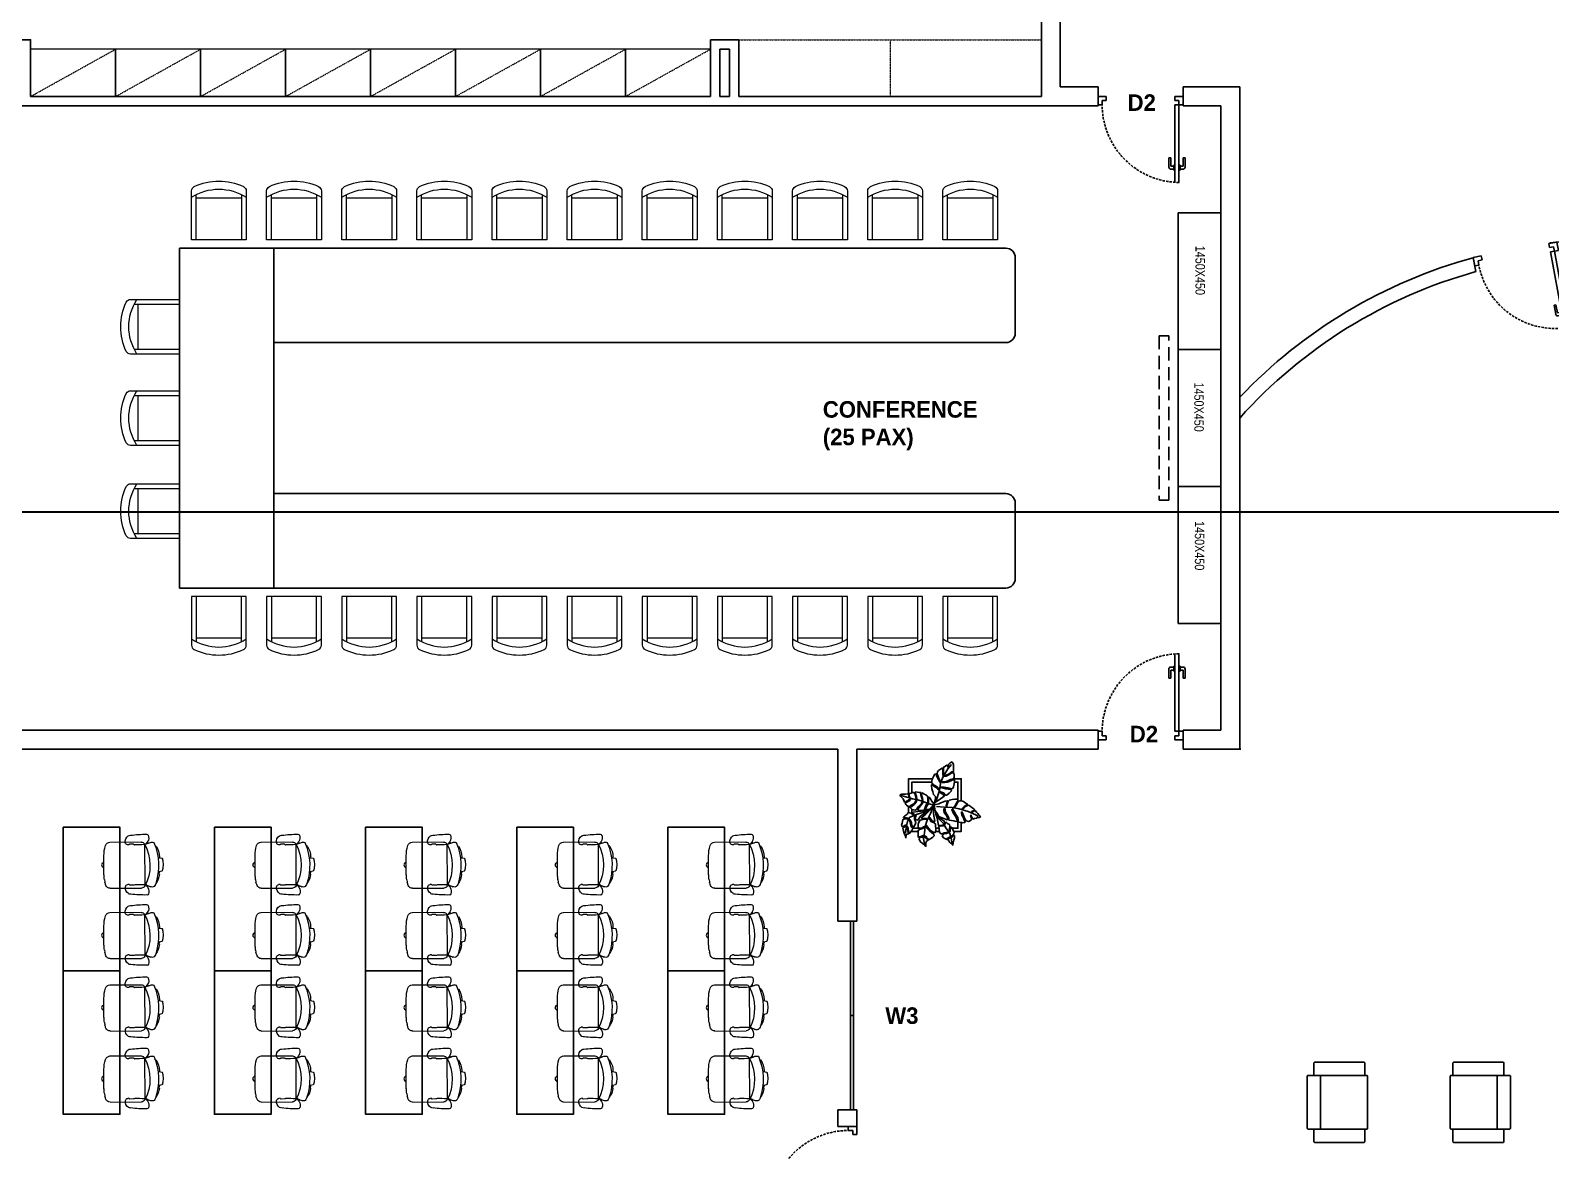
# Model space of a CAD drawing. Header units: inches. Extents: x 478327 to 492265, y -26791 to -22136.
# Drawn here: x 479873 to 480597, y -24547 to -24013 of the extents above; entities that cross this region are included whole.
import ezdxf
from ezdxf.enums import TextEntityAlignment as Align

# ---------------------------------------------------------------- set-up
doc = ezdxf.new("R2010")
doc.units = ezdxf.units.IN
doc.header["$MEASUREMENT"] = 0
for name, pattern in [('DASHED', [0.75, 0.5, -0.25]), ('HIDDEN', [9.525, 6.35, -3.175]), ('HIDDEN2', [0.1875, 0.125, -0.0625])]:
    doc.linetypes.add(name, pattern=pattern)
for name, color, linetype in [('_new', 212, 'Continuous'), ('_text', 7, 'Continuous'), ('A_FURN', 250, 'Continuous'), ('C-RD-TEXT-TITLE', 4, 'Continuous'), ('Ceco.NET 17', 3, 'Continuous'), ('GLAZING', 4, 'Continuous'), ('I-DOORS', 104, 'Continuous'), ('I-FURN', 1, 'Continuous'), ('I-WALL-IN', 3, 'Continuous'), ('SCREEN', 252, 'Continuous')]:
    doc.layers.add(name, color=color, linetype=linetype)
doc.layers.add('A-furniture', color=8, linetype='Continuous', lineweight=9)
doc.layers.add('I-ANNO-TEXT', color=7, linetype='Continuous', lineweight=18)
doc.styles.add('F-TEXT', font='techl___.ttf')
doc.styles.add('ISO', font='ISO', dxfattribs={"width": 0.85})
doc.styles.add('MICRO', font='')
doc.styles.get('MICRO').set_extended_font_data('MicrogrammaSSi', bold=True)

# ---------------------------------------------------------------- blocks, each defined once
blk = doc.blocks.new('A$C6A0E07C9')
at = {"layer": 'A-furniture'}
for p, q in [((-0.269, 0.177), (-0.266, 0.205)), ((-0.214, 0.272), (0.118, 0.288)), ((-0.012, 0.242), (-0.025, 0.242)), ((-0.011, 0.243), (-0.012, 0.242)), ((-0.008, 0.248), (-0.011, 0.243)), ((-0.011, 0.243), (-0.011, 0.243)), ((0.038, 0.251), (-0.003, 0.25)), ((0.042, 0.251), (0.045, 0.247)), ((0.045, 0.247), (0.046, 0.246)), ((0.046, 0.246), (0.048, 0.245)), ((0.048, 0.245), (0.048, 0.245)), ((0.159, 0.25), (0.179, -0.167)), ((-0.291, 0.02), (-0.289, 0.029)), ((-0.288, 0.01), (-0.291, 0.02)), ((-0.289, 0.029), (-0.284, 0.038)), ((-0.282, 0.002), (-0.288, 0.01)), ((-0.284, 0.038), (-0.276, 0.044)), ((-0.274, -0.003), (-0.282, 0.002)), ((-0.276, 0.044), (-0.267, 0.046)), ((0.315, 0.121), (0.306, 0.12)), ((0.313, 0.121), (0.347, 0.116)), ((0.315, 0.152), (0.319, 0.129)), ((0.351, 0.113), (0.36, 0.088)), ((0.364, 0.015), (0.358, -0.011)), ((0.36, 0.088), (0.366, 0.051)), ((0.366, 0.051), (0.364, 0.015)), ((-0.264, -0.004), (-0.274, -0.003)), ((0.296, -0.147), (0.284, -0.159)), ((0.311, -0.022), (0.322, -0.023)), ((0.32, -0.023), (0.355, -0.015)), ((0.355, -0.015), (0.356, -0.013)), ((0.356, -0.013), (0.358, -0.011)), ((-0.189, -0.217), (0.143, -0.2)), ((0.009, -0.176), (-0.004, -0.177)), ((0.009, -0.176), (0.009, -0.176)), ((0.01, -0.176), (0.009, -0.176)), ((0.013, -0.182), (0.01, -0.176)), ((0.059, -0.18), (0.018, -0.183)), ((0.063, -0.179), (0.066, -0.175)), ((0.066, -0.175), (0.067, -0.174)), ((0.067, -0.174), (0.069, -0.173)), ((0.069, -0.173), (0.069, -0.173))]:
    blk.add_line(p, q, dxfattribs=at)
for centre, radius, start, end in [((0.027, 0.278), 0.0792, 129.4999, 189.1152), ((0.007, 0.283), 0.0635, 94.0792, 117.5938), ((0.224, -0.892), 1.257, 92.3594, 100.1757), ((0.172, 0.345), 0.0192, 28.1256, 89.2436), ((0.121, 0.323), 0.0749, 330.3794, 24.513), ((0.182, 0.142), 0.452, 175.5289, 182.0991), ((0.594, -0.035), 0.893, 162.1203, 164.4323), ((-0.21, 0.223), 0.0487, 94.526, 161.0109), ((-0.022, 0.271), 0.0292, 192.0047, 264.4409), ((-0.004, 0.244), 0.00623, 84.8455, 131.3174), ((0.037, 0.241), 0.0101, 64.5281, 88.6391), ((0.001, 1.553), 1.309, 272.0899, 276.676), ((0.117, 0.241), 0.0463, 34.0902, 88.4441), ((0.149, 0.274), 0.0211, 279.8693, 313.3434), ((-0.249, 0.025), 0.471, 334.5973, 30.9732), ((0.17, 0.245), 0.0129, 130.1366, 158.0173), ((0.187, 0.181), 0.0779, 100.0525, 108.2672), ((0.108, 0.326), 0.0879, 309.6726, 333.0223), ((-1.125, 2.793), 2.849, 297.1157, 298.0695), ((-0.92, -0.013), 1.143, 14.0931, 15.0056), ((0.234, 0.223), 0.0597, 72.5282, 107.7011), ((0.195, 0.222), 0.0806, 25.5198, 45.5387), ((-0.301, 0.026), 0.614, 339.6108, 22.0467), ((0.128, 0.125), 0.189, 8.0925, 40.8276), ((72.219, 3.627), 72.574, 182.76527, 182.92488), ((0.31, 0.129), 0.0088, 301.088, 3.1667), ((0.347, 0.111), 0.00513, 22.8184, 91.0076), ((0.081, -0.062), 0.341, 182.481, 200.7553), ((0.116, -0.038), 0.211, 328.6962, 1.8079), ((0.318, -0.031), 0.00903, 2.1237, 63.3709), ((-0.186, -0.16), 0.0572, 202.8821, 266.1169), ((0.052, -0.207), 0.0792, 176.5782, 236.1936), ((0.002, -0.206), 0.0292, 101.2525, 173.6887), ((0.031, -0.214), 0.0635, 248.0997, 271.6142), ((0.017, -0.177), 0.00623, 234.376, 280.848), ((0.131, 0.976), 1.257, 265.5178, 273.334), ((0.058, -0.17), 0.0101, 277.0543, 301.1654), ((0.152, -1.479), 1.309, 89.0174, 93.6036), ((0.138, -0.155), 0.0449, 276.7939, 330.1521), ((0.172, -0.191), 0.0211, 52.3501, 85.8241), ((0.197, -0.155), 0.0211, 212.6602, 229.0352), ((0.163, -0.292), 0.122, 63.0548, 80.6357), ((0.136, -0.248), 0.0879, 32.6712, 56.0209), ((0.202, -0.26), 0.0192, 276.4498, 337.5679), ((-0.92, -0.013), 1.143, 350.6964, 351.6126), ((0.149, -0.244), 0.0749, 341.1805, 35.314), ((0.324, 0.055), 0.26, 246.1539, 250.8174), ((0.249, -0.153), 0.0392, 254.2998, 275.9911), ((0.254, -0.14), 0.0518, 269.3553, 293.3788)]:
    blk.add_arc(centre, radius, start, end, dxfattribs=at)
blk = doc.blocks.new('205')
at = {"layer": 'A-furniture'}
for p, q in [((-290, 207), (-290, -310)), ((-240, 168), (-240, -310)), ((240, -310), (240, 168)), ((290, -310), (290, 207)), ((-240, 130), (240, 130)), ((-290, -310), (290, -310))]:
    blk.add_line(p, q, dxfattribs=at)
for centre, radius, start, end in [((-240, 207), 50, 114.9011, 180), ((0, -310), 535, 57.1763, 122.8237), ((0, -310), 620, 65.0989, 114.9011), ((240, 207), 50, 360, 65.0989)]:
    blk.add_arc(centre, radius, start, end, dxfattribs=at)
at = {"layer": 'A-furniture', "style": 'ISO', "width": 0.85, "flags": 3}
blk.add_attdef('KAB', text='', height=100, dxfattribs=at).set_placement((0, 0), align=Align.CENTER)
blk = doc.blocks.new('EIHFEOUH')
at = {"linetype": 'ByBlock'}
for points in [[(275, 0), (-275, 0, 0.414214), (-285, -10), (-285, -130, 0.414214), (-275, -140), (275, -140, 0.414214), (285, -130), (285, -10, 0.414214)], [(-415, -70), (-295, -70, -0.414214), (-285, -80), (-285, -600, -0.414214), (-295, -610), (-415, -610, -0.414214), (-425, -600), (-425, -80, -0.414214)], [(-275, -140), (275, -140, -0.414214), (285, -150), (285, -630, -0.414214), (275, -640), (-275, -640, -0.414214), (-285, -630), (-285, -150, -0.414214)], [(415, -70), (295, -70, 0.414214), (285, -80), (285, -600, 0.414214), (295, -610), (415, -610, 0.414214), (425, -600), (425, -80, 0.414214)]]:
    blk.add_lwpolyline(points, format="xyb", close=True, dxfattribs=at)
blk = doc.blocks.new('door 1')
for p, q in [((86, 0), (0, 0)), ((0, -90), (0, 0)), ((86, -43), (86, 0)), ((814, 0), (900, 0)), ((814, -43), (814, 0)), ((900, -90), (900, 0)), ((43, -90), (0, -90)), ((86, -43), (43, -43)), ((43, -90), (43, -43)), ((43, -90), (43, -43)), ((43, -90), (43, -911)), ((43, -90), (86, -90)), ((86, -90), (86, -909)), ((814, -43), (857, -43)), ((857, -90), (857, -43)), ((857, -90), (857, -43)), ((857, -90), (900, -90)), ((857, -90), (857, -90)), ((-21, -652), (-21, -749)), ((0, -652), (-21, -652)), ((0, -652), (0, -738)), ((32, -738), (0, -738)), ((32, -770), (0, -770)), ((32, -727), (32, -781)), ((43, -727), (32, -727)), ((43, -781), (32, -781)), ((86, -727), (96, -727)), ((86, -781), (96, -781)), ((96, -727), (96, -781)), ((96, -738), (129, -738)), ((96, -770), (129, -770)), ((129, -652), (129, -738)), ((129, -652), (150, -652)), ((150, -652), (150, -749))]:
    blk.add_line(p, q)
at = {"linetype": 'DASHED', "ltscale": 50}
blk.add_arc((32, -86), 825, 270.745, 1.3972, dxfattribs=at)
for centre, start, end in [((0, -749), 180, 270), ((129, -749), 270, 0)]:
    blk.add_arc(centre, 21.4, start, end)
blk = doc.blocks.new('pivot door')
blk.add_line((-188253, -329835), (-188265, -329835))
at = {"layer": 'I-DOORS', "rotation": 180}
blk.add_blockref('door 1', (-188253, -329835), dxfattribs=at)
blk = doc.blocks.new('Drawing10')
at = {"layer": 'Ceco.NET 17', "color": 7}
for p, q in [((-0.02, 0.263), (-0.059, 0.273)), ((0.029, 0.247), (-0.02, 0.263)), ((0.07, 0.24), (0.029, 0.247)), ((0.103, 0.231), (0.07, 0.24)), ((0.156, 0.21), (0.103, 0.231)), ((0.189, 0.199), (0.156, 0.21))]:
    blk.add_line(p, q, dxfattribs=at)
for points in [[(0.331, 0.528), (0.32, 0.524), (0.312, 0.519), (0.305, 0.512), (0.303, 0.502), (0.302, 0.488), (0.297, 0.489), (0.297, 0.5), (0.294, 0.505), (0.289, 0.504), (0.28, 0.496), (0.271, 0.491), (0.266, 0.483), (0.266, 0.466), (0.266, 0.443), (0.266, 0.43), (0.262, 0.426), (0.26, 0.433), (0.259, 0.456), (0.261, 0.479), (0.255, 0.482), (0.243, 0.473), (0.234, 0.468), (0.226, 0.462), (0.22, 0.453), (0.218, 0.439), (0.225, 0.417), (0.233, 0.398), (0.243, 0.379), (0.242, 0.371), (0.236, 0.375), (0.232, 0.386), (0.223, 0.402), (0.212, 0.423), (0.209, 0.437), (0.198, 0.435), (0.188, 0.417), (0.184, 0.408), (0.18, 0.396), (0.174, 0.372), (0.189, 0.355), (0.203, 0.347), (0.221, 0.334), (0.227, 0.323), (0.23, 0.315), (0.224, 0.319), (0.217, 0.33), (0.2, 0.34), (0.183, 0.352), (0.174, 0.355), (0.174, 0.348), (0.177, 0.325), (0.183, 0.3), (0.19, 0.282), (0.203, 0.266), (0.203, 0.253), (0.194, 0.21), (0.213, 0.227), (0.233, 0.24), (0.269, 0.267), (0.269, 0.27), (0.26, 0.283), (0.237, 0.295), (0.233, 0.306), (0.241, 0.302), (0.265, 0.293), (0.279, 0.277), (0.288, 0.276), (0.289, 0.275), (0.292, 0.278), (0.308, 0.291), (0.319, 0.301), (0.325, 0.309), (0.32, 0.318), (0.302, 0.321), (0.281, 0.325), (0.255, 0.331), (0.243, 0.335), (0.248, 0.336), (0.269, 0.337), (0.297, 0.331), (0.325, 0.325), (0.335, 0.326), (0.341, 0.338), (0.345, 0.361), (0.349, 0.379), (0.349, 0.394), (0.332, 0.39), (0.302, 0.376), (0.276, 0.372), (0.258, 0.37), (0.259, 0.376), (0.278, 0.377), (0.297, 0.384), (0.318, 0.394), (0.338, 0.4), (0.346, 0.41), (0.345, 0.427), (0.343, 0.446), (0.323, 0.442), (0.306, 0.43), (0.285, 0.42), (0.272, 0.42), (0.286, 0.427), (0.309, 0.438), (0.328, 0.452), (0.34, 0.456), (0.34, 0.479), (0.34, 0.499), (0.34, 0.512), (0.336, 0.519)], [(-0.066, 0.275), (-0.059, 0.28), (-0.052, 0.283), (-0.038, 0.283), (-0.021, 0.284), (-0.008, 0.285), (-0.001, 0.28), (0.001, 0.27), (0.005, 0.258), (0.009, 0.257), (0.006, 0.266), (0.004, 0.277), (0.005, 0.287), (0.009, 0.289), (0.02, 0.292), (0.03, 0.295), (0.038, 0.296), (0.048, 0.289), (0.052, 0.271), (0.055, 0.257), (0.057, 0.245), (0.063, 0.247), (0.06, 0.265), (0.055, 0.282), (0.051, 0.293), (0.049, 0.298), (0.052, 0.3), (0.067, 0.298), (0.08, 0.297), (0.093, 0.295), (0.094, 0.279), (0.097, 0.261), (0.102, 0.245), (0.103, 0.236), (0.107, 0.232), (0.109, 0.237), (0.105, 0.253), (0.1, 0.268), (0.099, 0.281), (0.103, 0.293), (0.109, 0.29), (0.118, 0.283), (0.131, 0.278), (0.144, 0.268), (0.147, 0.25), (0.145, 0.229), (0.148, 0.216), (0.151, 0.222), (0.151, 0.232), (0.15, 0.246), (0.151, 0.254), (0.149, 0.261), (0.153, 0.261), (0.16, 0.255), (0.17, 0.243), (0.175, 0.232), (0.184, 0.219), (0.192, 0.204), (0.184, 0.192), (0.172, 0.182), (0.164, 0.173), (0.153, 0.168), (0.138, 0.166), (0.128, 0.169), (0.131, 0.178), (0.139, 0.192), (0.144, 0.201), (0.145, 0.207), (0.136, 0.207), (0.13, 0.198), (0.123, 0.175), (0.119, 0.165), (0.113, 0.16), (0.101, 0.159), (0.086, 0.159), (0.076, 0.16), (0.07, 0.168), (0.077, 0.18), (0.094, 0.197), (0.105, 0.21), (0.108, 0.221), (0.104, 0.225), (0.097, 0.212), (0.086, 0.2), (0.075, 0.19), (0.066, 0.176), (0.059, 0.166), (0.051, 0.163), (0.037, 0.164), (0.027, 0.167), (0.011, 0.182), (0.024, 0.189), (0.046, 0.208), (0.056, 0.22), (0.06, 0.228), (0.061, 0.236), (0.054, 0.234), (0.048, 0.221), (0.034, 0.207), (0.02, 0.2), (0.006, 0.19), (-0.006, 0.192), (-0.016, 0.199), (-0.022, 0.206), (-0.025, 0.215), (-0.009, 0.225), (0.006, 0.233), (0.015, 0.242), (0.01, 0.245), (0, 0.238), (-0.011, 0.232), (-0.025, 0.222), (-0.03, 0.223), (-0.033, 0.231), (-0.041, 0.249), (-0.053, 0.26), (-0.063, 0.271)], [(0.547, 0.11), (0.54, 0.118), (0.532, 0.126), (0.525, 0.137), (0.516, 0.148), (0.509, 0.156), (0.5, 0.156), (0.49, 0.152), (0.48, 0.141), (0.478, 0.146), (0.486, 0.156), (0.5, 0.159), (0.5, 0.166), (0.494, 0.172), (0.48, 0.183), (0.468, 0.192), (0.455, 0.2), (0.441, 0.194), (0.428, 0.187), (0.419, 0.178), (0.411, 0.169), (0.405, 0.172), (0.414, 0.183), (0.423, 0.191), (0.434, 0.198), (0.441, 0.202), (0.446, 0.208), (0.437, 0.213), (0.416, 0.227), (0.401, 0.232), (0.387, 0.234), (0.37, 0.217), (0.362, 0.2), (0.351, 0.184), (0.342, 0.185), (0.354, 0.197), (0.36, 0.213), (0.369, 0.226), (0.376, 0.235), (0.375, 0.241), (0.365, 0.245), (0.35, 0.245), (0.332, 0.242), (0.31, 0.239), (0.301, 0.227), (0.293, 0.205), (0.288, 0.186), (0.284, 0.196), (0.291, 0.218), (0.295, 0.226), (0.297, 0.231), (0.293, 0.234), (0.278, 0.23), (0.257, 0.222), (0.245, 0.217), (0.23, 0.21), (0.219, 0.207), (0.193, 0.203), (0.197, 0.184), (0.202, 0.158), (0.211, 0.143), (0.223, 0.13), (0.23, 0.115), (0.248, 0.106), (0.267, 0.098), (0.294, 0.089), (0.297, 0.095), (0.294, 0.111), (0.284, 0.125), (0.273, 0.14), (0.267, 0.158), (0.267, 0.172), (0.271, 0.174), (0.277, 0.171), (0.277, 0.152), (0.288, 0.135), (0.296, 0.124), (0.305, 0.103), (0.306, 0.087), (0.325, 0.084), (0.344, 0.081), (0.362, 0.076), (0.368, 0.082), (0.366, 0.093), (0.354, 0.119), (0.344, 0.135), (0.336, 0.148), (0.328, 0.168), (0.334, 0.172), (0.346, 0.152), (0.358, 0.13), (0.373, 0.107), (0.377, 0.091), (0.376, 0.078), (0.383, 0.072), (0.403, 0.068), (0.412, 0.067), (0.426, 0.069), (0.43, 0.074), (0.422, 0.085), (0.416, 0.103), (0.405, 0.125), (0.401, 0.139), (0.401, 0.148), (0.407, 0.147), (0.411, 0.135), (0.419, 0.116), (0.427, 0.095), (0.438, 0.082), (0.454, 0.076), (0.462, 0.078), (0.473, 0.085), (0.479, 0.096), (0.47, 0.116), (0.474, 0.124), (0.478, 0.112), (0.485, 0.101), (0.49, 0.094), (0.501, 0.098), (0.515, 0.102), (0.524, 0.106), (0.537, 0.105)], [(-0.02, -0.051), (-0.027, -0.031), (-0.033, -0.013), (-0.042, 0.014), (-0.044, 0.024), (-0.029, 0.039), (-0.019, 0.044), (-0.016, 0.05), (-0.023, 0.049), (-0.034, 0.045), (-0.042, 0.037), (-0.049, 0.037), (-0.053, 0.049), (-0.049, 0.062), (-0.045, 0.089), (-0.037, 0.094), (-0.019, 0.097), (-0.004, 0.096), (0, 0.099), (-0.007, 0.101), (-0.027, 0.105), (-0.039, 0.105), (-0.037, 0.111), (-0.028, 0.119), (-0.014, 0.13), (-0.001, 0.143), (0.017, 0.14), (0.033, 0.129), (0.045, 0.128), (0.038, 0.133), (0.027, 0.138), (0.027, 0.145), (0.037, 0.147), (0.069, 0.152), (0.123, 0.156), (0.151, 0.158), (0.123, 0.138), (0.091, 0.116), (0.071, 0.087), (0.054, 0.088), (0.05, 0.102), (0.057, 0.122), (0.054, 0.125), (0.046, 0.111), (0.044, 0.093), (0.051, 0.08), (0.055, 0.068), (0.049, 0.052), (0.039, 0.035), (0.025, 0.043), (0.021, 0.065), (0.012, 0.088), (0.004, 0.093), (0.009, 0.078), (0.014, 0.06), (0.016, 0.044), (0.023, 0.032), (0.031, 0.023), (0.024, 0.008), (0.015, -0.005), (0.009, -0.013), (0, 0), (-0.004, 0.026), (-0.01, 0.039), (-0.012, 0.029), (-0.007, 0.004), (-0.004, -0.007), (0.003, -0.017), (-0.011, -0.021), (-0.018, -0.023)], [(0.203, 0.147), (0.221, 0.112), (0.237, 0.101), (0.268, 0.081), (0.273, 0.073), (0.272, 0.067), (0.27, 0.056), (0.274, 0.051), (0.278, 0.064), (0.283, 0.071), (0.29, 0.066), (0.298, 0.059), (0.31, 0.052), (0.313, 0.037), (0.311, 0.023), (0.307, 0.007), (0.31, -0.006), (0.316, 0), (0.315, 0.011), (0.318, 0.027), (0.322, 0.035), (0.327, 0.03), (0.335, 0.013), (0.345, -0.005), (0.344, -0.017), (0.333, -0.03), (0.322, -0.044), (0.33, -0.043), (0.337, -0.033), (0.348, -0.031), (0.349, -0.048), (0.344, -0.067), (0.339, -0.086), (0.335, -0.104), (0.312, -0.083), (0.306, -0.071), (0.299, -0.066), (0.302, -0.055), (0.313, -0.049), (0.315, -0.041), (0.306, -0.046), (0.294, -0.053), (0.291, -0.06), (0.279, -0.055), (0.266, -0.047), (0.255, -0.032), (0.269, -0.019), (0.287, -0.014), (0.3, -0.011), (0.299, -0.004), (0.286, -0.007), (0.271, -0.009), (0.256, -0.017), (0.247, -0.019), (0.238, -0.009), (0.233, 0.008), (0.233, 0.019), (0.228, 0.033), (0.237, 0.041), (0.256, 0.042), (0.265, 0.044), (0.264, 0.049), (0.256, 0.047), (0.236, 0.046), (0.228, 0.045), (0.222, 0.073), (0.216, 0.101), (0.206, 0.131)]]:
    blk.add_lwpolyline(points, close=True, dxfattribs=at)
for points in [[(0.206, 0.225), (0.234, 0.312), (0.243, 0.364), (0.261, 0.413), (0.297, 0.476), (0.326, 0.508)], [(0, 0.276), (0, 0.4), (0.182, 0.4)], [(0.025, 0.293), (0.025, 0.375), (0.175, 0.375)], [(0.224, 0.4), (0.232, 0.4)], [(0.237, 0.375), (0.242, 0.375)], [(0.259, 0.375), (0.295, 0.375)], [(0.338, 0.4), (0.4, 0.4), (0.4, 0.232)], [(0.348, 0.375), (0.375, 0.375), (0.375, 0.24)], [(0, 0.23), (0, 0.238)], [(0.375, 0.234), (0.375, 0.222)], [(0.126, 0.15), (0.09, 0.139), (0.044, 0.125), (0.007, 0.107), (-0.008, 0.075), (-0.019, 0.031), (-0.023, -0.012)], [(0, 0.142), (0, 0.191)], [(0.025, 0.19), (0.025, 0.202)], [(0.025, 0.134), (0.025, 0.169)], [(0.191, 0.189), (0.191, 0.164), (0.19, 0.141), (0.192, 0.118), (0.197, 0.094), (0.2, 0.079), (0.194, 0.076), (0.179, 0.082), (0.168, 0.093), (0.161, 0.107), (0.154, 0.102), (0.16, 0.091), (0.17, 0.076), (0.189, 0.069), (0.204, 0.057), (0.205, 0.04), (0.208, 0.023), (0.207, 0.007), (0.202, -0.007), (0.191, -0.008), (0.166, 0.008), (0.152, 0.026), (0.139, 0.043), (0.134, 0.037), (0.142, 0.022), (0.155, 0.007), (0.177, -0.01), (0.191, -0.021), (0.193, -0.032), (0.183, -0.043), (0.173, -0.051), (0.157, -0.061), (0.142, -0.052), (0.13, -0.036), (0.12, -0.034), (0.124, -0.043), (0.137, -0.054), (0.149, -0.063), (0.148, -0.067), (0.134, -0.077), (0.132, -0.096), (0.132, -0.113), (0.12, -0.102), (0.105, -0.09), (0.089, -0.075), (0.081, -0.058), (0.084, -0.048), (0.105, -0.042), (0.116, -0.037), (0.111, -0.031), (0.094, -0.037), (0.081, -0.04), (0.072, -0.043), (0.072, -0.025), (0.072, -0.007), (0.072, 0.008), (0.082, 0.015), (0.108, 0.023), (0.117, 0.031), (0.121, 0.039), (0.112, 0.035), (0.102, 0.028), (0.084, 0.025), (0.072, 0.035), (0.072, 0.055), (0.078, 0.07), (0.087, 0.087), (0.099, 0.088), (0.124, 0.093), (0.14, 0.094), (0.135, 0.098), (0.121, 0.099), (0.102, 0.098), (0.098, 0.102), (0.103, 0.108), (0.116, 0.119), (0.13, 0.132), (0.191, 0.189)], [(0.185, 0.178), (0.165, 0.136), (0.14, 0.087), (0.126, 0.037), (0.12, -0.01), (0.114, -0.055), (0.117, -0.082), (0.127, -0.102)], [(0.212, 0.19), (0.269, 0.184), (0.331, 0.182), (0.383, 0.173), (0.451, 0.152), (0.511, 0.127), (0.529, 0.115)], [(0.072, 0), (0.018, 0)], [(0.025, 0.03), (0.025, 0.042)], [(0.11, 0.025), (0.029, 0.025)], [(0.153, 0.025), (0.14, 0.025)], [(0.179, 0), (0.164, 0)], [(0.235, 0), (0.204, 0)], [(0.231, 0.025), (0.207, 0.025)], [(0.218, 0.108), (0.265, 0.06), (0.283, 0.028), (0.312, -0.014), (0.323, -0.05), (0.331, -0.093)], [(0.315, 0), (0.309, 0)], [(0.318, 0.025), (0.311, 0.025)], [(0.375, 0.099), (0.375, 0.025), (0.33, 0.025)], [(0.4, 0.068), (0.4, 0), (0.342, 0)]]:
    blk.add_lwpolyline(points, dxfattribs=at)
for radius, start, end in [(0.152, 66.8462, 69.1635), (0.152, 207.3985, 208.1983), (0.11, 239.4978, 242.4297), (0.11, 256.133, 263.4421)]:
    blk.add_arc((0.19, 0.193), radius, start, end, dxfattribs=at)

msp = doc.modelspace()

# ---------------------------------------------------------------- linework, layer by layer
msp.add_line((480560.206, -24121.827, 6.93), (480561.428, -24128.492, 6.93))
for radius, start, end in [(242.453, 84.241105, 96.566366), (242.453, 105.340849, 136.373225), (235.703, 105.483225, 138.122946)]:
    msp.add_arc((480624.35, -24355.642, 6.93), radius, start, end)
at = {"layer": '_new', "elevation": 6.93}
msp.add_lwpolyline([(479872.626, -24044.964), (480196.626, -24044.964)], dxfattribs=at)
at = {"layer": 'A-furniture', "linetype": 'HIDDEN2'}
for p, q in [((479872.626, -24044.964, 6.93), (479913.126, -24022.464, 6.93)), ((479913.126, -24044.964, 6.93), (479953.626, -24022.464, 6.93)), ((479953.626, -24044.964, 6.93), (479994.126, -24022.464, 6.93)), ((479994.126, -24044.964, 6.93), (480034.626, -24022.464, 6.93)), ((480034.626, -24044.964, 6.93), (480075.126, -24022.464, 6.93)), ((480075.126, -24044.964, 6.93), (480115.626, -24022.464, 6.93)), ((480115.626, -24044.964, 6.93), (480156.126, -24022.464, 6.93)), ((480156.126, -24044.964, 6.93), (480196.626, -24022.464, 6.93))]:
    msp.add_line(p, q, dxfattribs=at)
at = {"layer": 'A-furniture', "linetype": 'HIDDEN2', "elevation": 6.93}
for points in [[(480210.126, -24017.964), (480354.35, -24017.964)], [(480282.238, -24017.964), (480282.238, -24044.964)]]:
    msp.add_lwpolyline(points, dxfattribs=at)
at = {"layer": 'A-furniture', "elevation": 6.93}
for points in [[(479913.126, -24044.964), (479913.126, -24022.464), (479872.626, -24022.464), (479872.626, -24044.964)], [(479953.626, -24044.964), (479953.626, -24022.464), (479913.126, -24022.464), (479913.126, -24044.964)], [(479994.126, -24044.964), (479994.126, -24022.464), (479953.626, -24022.464), (479953.626, -24044.964)], [(480034.626, -24044.964), (480034.626, -24022.464), (479994.126, -24022.464), (479994.126, -24044.964)], [(480075.126, -24044.964), (480075.126, -24022.464), (480034.626, -24022.464), (480034.626, -24044.964)], [(480115.626, -24044.964), (480115.626, -24022.464), (480075.126, -24022.464), (480075.126, -24044.964)], [(480156.126, -24044.964), (480156.126, -24022.464), (480115.626, -24022.464), (480115.626, -24044.964)], [(480196.626, -24044.964), (480196.626, -24022.464), (480156.126, -24022.464), (480156.126, -24044.964)]]:
    msp.add_lwpolyline(points, close=True, dxfattribs=at)
at = {"layer": 'A_FURN', "elevation": 6.93}
for points in [[(480419.6, -24100.427), (480419.6, -24165.677), (480439.85, -24165.677), (480439.85, -24100.427)], [(480419.6, -24165.677), (480419.6, -24230.927), (480439.85, -24230.927), (480439.85, -24165.677)], [(480419.6, -24230.927), (480419.6, -24296.177), (480439.85, -24296.177), (480439.85, -24230.927)]]:
    msp.add_lwpolyline(points, close=True, dxfattribs=at)
at = {"layer": 'C-RD-TEXT-TITLE', "ltscale": 0.5, "const_width": 1, "elevation": 6.93}
msp.add_lwpolyline([(482957.495, -24123.63), (482957.495, -24243.096), (478919.364, -24243.096), (478919.364, -24115.666)], dxfattribs=at)
at = {"layer": 'GLAZING', "elevation": 6.93}
for points in [[(480263.396, -24528.082), (480263.396, -24438.082)], [(480264.746, -24528.082), (480264.746, -24438.082)], [(480263.396, -24483.082), (480264.746, -24483.082)]]:
    msp.add_lwpolyline(points, dxfattribs=at)
at = {"layer": 'I-FURN'}
for p, q in [((479943.501, -24117.302, 6.93), (480337.395, -24117.302, 6.93)), ((479943.501, -24279.302, 6.93), (479943.501, -24117.302, 6.93)), ((479988.501, -24279.302, 6.93), (479988.501, -24117.302, 6.93)), ((480341.895, -24121.802, 6.93), (480341.895, -24157.802, 6.93)), ((479988.501, -24162.302, 6.93), (480337.395, -24162.302, 6.93)), ((479988.501, -24234.302, 6.93), (480337.395, -24234.302, 6.93)), ((480341.895, -24274.802, 6.93), (480341.895, -24238.802, 6.93)), ((479943.501, -24279.302, 6.93), (480337.395, -24279.302, 6.93))]:
    msp.add_line(p, q, dxfattribs=at)
at = {"layer": 'I-FURN', "elevation": 6.93}
for points in [[(479888.156, -24393.316), (479915.199, -24393.316), (479915.199, -24461.734), (479888.156, -24461.734)], [(479960.2, -24393.316), (479987.243, -24393.316), (479987.243, -24461.734), (479960.2, -24461.734)], [(480032.244, -24393.316), (480059.287, -24393.316), (480059.287, -24461.734), (480032.244, -24461.734)], [(480104.288, -24393.316), (480131.331, -24393.316), (480131.331, -24461.734), (480104.288, -24461.734)], [(480176.333, -24393.316), (480203.376, -24393.316), (480203.376, -24461.734), (480176.333, -24461.734)], [(479888.156, -24461.734), (479915.199, -24461.734), (479915.199, -24530.152), (479888.156, -24530.152)], [(479960.2, -24461.734), (479987.243, -24461.734), (479987.243, -24530.152), (479960.2, -24530.152)], [(480032.244, -24461.734), (480059.287, -24461.734), (480059.287, -24530.152), (480032.244, -24530.152)], [(480104.288, -24461.734), (480131.331, -24461.734), (480131.331, -24530.152), (480104.288, -24530.152)], [(480176.333, -24461.734), (480203.376, -24461.734), (480203.376, -24530.152), (480176.333, -24530.152)]]:
    msp.add_lwpolyline(points, close=True, dxfattribs=at)
at = {"layer": 'I-FURN'}
for centre, major_axis, start_param, end_param in [((480337.395, -24121.802, 6.93), (3.182, 3.182), 5.4977871, 7.0685835), ((480337.395, -24157.802, 6.93), (3.182, 3.182), 3.9269908, 5.4977871), ((480337.395, -24238.802, 6.93), (-3.182, 3.182), 3.9269908, 5.4977871), ((480337.395, -24274.802, 6.93), (-3.182, 3.182), 2.3561945, 3.9269908)]:
    msp.add_ellipse(centre, major_axis=major_axis, ratio=1, start_param=start_param, end_param=end_param, dxfattribs=at)
at = {"layer": 'I-WALL-IN'}
for p, q in [((480210.126, -24044.964, 6.93), (480354.35, -24044.964, 6.93)), ((480381.35, -24044.964, 6.93), (480381.35, -24040.464, 6.93)), ((480381.35, -24044.964, 6.93), (480381.35, -24049.464, 6.93)), ((480421.85, -24044.964, 6.93), (480421.85, -24040.464, 6.93)), ((480421.85, -24044.964, 6.93), (480421.85, -24049.464, 6.93)), ((480444.35, -24040.464, 6.93), (480448.85, -24040.464, 6.93)), ((480448.85, -24044.964, 6.93), (480448.85, -24040.464, 6.93)), ((480448.85, -24351.639, 6.93), (480448.85, -24044.964, 6.93)), ((480439.85, -24049.464, 6.93), (480421.85, -24049.464, 6.93)), ((480221.376, -24347.139, 6.93), (480266.376, -24347.139, 6.93)), ((480266.376, -24347.139, 6.93), (480381.35, -24347.139, 6.93)), ((480381.35, -24351.639, 6.93), (480381.35, -24347.139, 6.93)), ((480421.85, -24347.139, 6.93), (480439.85, -24347.139, 6.93)), ((480421.85, -24351.639, 6.93), (480421.85, -24347.139, 6.93)), ((480221.376, -24356.139, 6.93), (480257.376, -24356.139, 6.93)), ((480257.376, -24392.139, 6.93), (480257.376, -24356.139, 6.93)), ((480266.376, -24356.139, 6.93), (480381.35, -24356.139, 6.93)), ((480266.376, -24392.139, 6.93), (480266.376, -24356.139, 6.93)), ((480381.35, -24356.139, 6.93), (480381.35, -24351.64, 6.93)), ((480421.85, -24356.139, 6.93), (480421.85, -24351.64, 6.93)), ((480421.85, -24356.139, 6.93), (480444.35, -24356.139, 6.93)), ((480444.35, -24356.139, 6.93), (480449.448, -24356.139, 6.93)), ((480448.85, -24351.639, 6.93), (480448.85, -24356.139, 6.93)), ((480264.746, -24438.082, 6.93), (480257.376, -24438.082, 6.93)), ((480266.376, -24438.082, 6.93), (480261.876, -24438.082, 6.93)), ((480257.376, -24528.082, 6.93), (480257.376, -24535.936, 6.93)), ((480257.376, -24528.082, 6.93), (480261.876, -24528.082, 6.93)), ((480266.376, -24528.082, 6.93), (480261.876, -24528.082, 6.93)), ((480266.376, -24528.082, 6.93), (480266.376, -24535.936, 6.93)), ((480257.376, -24535.936, 6.93), (480262.326, -24535.936, 6.93)), ((480266.376, -24535.936, 6.93), (480261.876, -24535.936, 6.93))]:
    msp.add_line(p, q, dxfattribs=at)
at = {"layer": 'I-WALL-IN', "elevation": 6.93}
for points in [[(480354.35, -24044.964), (480354.35, -23986.802)], [(480363.35, -24040.464), (480363.35, -23986.802)], [(479859.126, -24017.964), (479872.626, -24017.964), (479872.626, -24044.964)], [(480196.626, -24044.964), (480196.626, -24017.964)], [(480196.626, -24017.964), (480210.126, -24017.964), (480210.126, -24044.964)], [(480201.126, -24044.964), (480201.126, -24022.464)], [(480201.126, -24022.464), (480205.626, -24022.464), (480205.626, -24044.964)], [(479872.626, -24040.464), (479872.626, -24040.464)], [(479953.626, -24040.464), (479953.626, -24040.464)], [(480115.626, -24040.464), (480115.626, -24040.464)], [(480196.626, -24040.464), (480196.626, -24040.464)], [(480201.126, -24044.964), (480205.626, -24044.964)], [(480363.35, -24040.464), (480381.35, -24040.464)], [(480421.85, -24040.464), (480444.35, -24040.464)], [(480448.85, -24351.639), (480448.85, -24044.964)], [(479868.126, -24049.464), (480381.35, -24049.464)], [(480421.85, -24049.464), (480439.85, -24049.464)], [(480439.85, -24347.139), (480439.85, -24049.464)], [(480221.376, -24347.139), (479868.126, -24347.139)], [(480381.35, -24347.139), (480266.376, -24347.139)], [(480439.85, -24347.139), (480421.85, -24347.139)], [(480221.376, -24356.139), (479863.626, -24356.139)], [(480257.376, -24438.082), (480257.376, -24392.139)], [(480266.376, -24438.082), (480266.376, -24392.139)], [(480263.396, -24438.082), (480264.746, -24438.082)]]:
    msp.add_lwpolyline(points, dxfattribs=at)
at = {"layer": 'SCREEN', "linetype": 'HIDDEN', "elevation": 6.93}
msp.add_lwpolyline([(480410.465, -24237.449), (480415.033, -24237.449), (480415.033, -24159.154), (480410.465, -24159.154)], close=True, dxfattribs=at)

# ---------------------------------------------------------------- block references
at = {"layer": 'A-furniture', "extrusion": (0, 0, -1), "xscale": 0.04500000025145709, "yscale": 0.04500000025145709, "zscale": -0.04499999999999744}
for p in [(-479962.324, -24099.308, -6.93), (-479998.137, -24099.308, -6.93), (-480033.95, -24099.308, -6.93), (-480069.762, -24099.308, -6.93), (-480105.575, -24099.308, -6.93), (-480141.388, -24099.308, -6.93), (-480177.201, -24099.308, -6.93), (-480213.014, -24099.308, -6.93), (-480248.826, -24099.308, -6.93), (-480284.639, -24099.308, -6.93), (-480320.452, -24099.308, -6.93)]:
    msp.add_blockref('205', p, dxfattribs=at)
at = {"layer": 'A-furniture', "extrusion": (0, 0, -1), "yscale": 0.04499999998952262}
for p, xscale, zscale, rotation in [((-479929.551, -24154.743, -6.93), 0.04499999998952262, -0.04499999999999744, 270), ((-479929.551, -24198.302, -6.93), 0.04499999998952262, -0.04499999999999744, 270), ((-479929.551, -24242.659, -6.93), 0.04499999998952262, -0.04499999999999744, 270), ((-479962.324, -24297.296, -6.93), -0.04500000025145709, -0.04500000025145709, 180), ((-479998.137, -24297.296, -6.93), -0.04500000025145709, -0.04500000025145709, 180), ((-480033.95, -24297.296, -6.93), -0.04500000025145709, -0.04500000025145709, 180), ((-480069.762, -24297.296, -6.93), -0.04500000025145709, -0.04500000025145709, 180), ((-480105.575, -24297.296, -6.93), -0.04500000025145709, -0.04500000025145709, 180), ((-480141.388, -24297.296, -6.93), -0.04500000025145709, -0.04500000025145709, 180), ((-480177.201, -24297.296, -6.93), -0.04500000025145709, -0.04500000025145709, 180), ((-480213.014, -24297.296, -6.93), -0.04500000025145709, -0.04500000025145709, 180), ((-480248.826, -24297.296, -6.93), -0.04500000025145709, -0.04500000025145709, 180), ((-480284.639, -24297.296, -6.93), -0.04500000025145709, -0.04500000025145709, 180), ((-480320.452, -24297.296, -6.93), -0.04500000025145709, -0.04500000025145709, 180)]:
    msp.add_blockref('205', p, dxfattribs=dict(at, xscale=xscale, zscale=zscale, rotation=rotation))
at = {"layer": 'A-furniture', "xscale": -45.00000000027777, "yscale": 45, "zscale": 45, "rotation": 183.1434728386661}
for p in [(479919.422, -24409.706, 6.93), (479991.466, -24409.706, 6.93), (480063.51, -24409.706, 6.93), (480135.554, -24409.706, 6.93), (480207.599, -24409.706, 6.93), (479919.422, -24443.231, 6.93), (479991.466, -24443.231, 6.93), (480063.51, -24443.231, 6.93), (480135.554, -24443.231, 6.93), (480207.599, -24443.231, 6.93), (479919.422, -24477.722, 6.93), (479991.466, -24477.722, 6.93), (480063.51, -24477.722, 6.93), (480135.554, -24477.722, 6.93), (480207.599, -24477.722, 6.93), (479919.422, -24511.649, 6.93), (479991.466, -24511.649, 6.93), (480063.51, -24511.649, 6.93), (480135.554, -24511.649, 6.93), (480207.599, -24511.649, 6.93)]:
    msp.add_blockref('A$C6A0E07C9', p, dxfattribs=at)
at = {"layer": 'Ceco.NET 17', "xscale": 62.77618433859136, "yscale": 62.77618433859136, "zscale": 62.77618433859136}
msp.add_blockref('Drawing10', (480291.056, -24395.365, 17.553), dxfattribs=at)
at = {"layer": 'I-DOORS', "zscale": 0.04499999999999744}
for p, xscale, yscale, rotation in [((488893.241, -38887.549, 6.93), -0.04500000025145709, 0.04499999998952262, 180), ((491607.546, -37187.33, 6.93), -0.04500000027429134, 0.04499999998935625, 190.3821804636172), ((465423.791, -33047.826, 6.93), -0.04499999998952262, 0.04499999998952262, 90)]:
    msp.add_blockref('pivot door', p, dxfattribs=dict(at, xscale=xscale, yscale=yscale, rotation=rotation))
at = {"layer": 'I-DOORS', "xscale": 0.04500000025145709, "yscale": 0.04500000025145709, "zscale": 0.04500000025145709}
msp.add_blockref('pivot door', (488893.241, -9509.055, 6.93), dxfattribs=at)
at = {"layer": 'I-FURN', "yscale": 0.04499999998952262}
for p, xscale, zscale, rotation in [((480481.037, -24524.46, 6.93), -0.04499999998952262, 0.04499999999999744, 90), ((480577.944, -24524.46, 6.93), 0.04499999998952262, 0.04499999998952262, 270)]:
    msp.add_blockref('EIHFEOUH', p, dxfattribs=dict(at, xscale=xscale, zscale=zscale, rotation=rotation))

# ---------------------------------------------------------------- texts
at = {"layer": '_text', "char_height": 4.5, "attachment_point": 1, "rotation": 270, "style": 'F-TEXT'}
for insert in [(480432.292, -24116.129, 6.93), (480431.717, -24181.317, 6.93), (480432.005, -24247.378, 6.93)]:
    msp.add_mtext_dynamic_manual_height_columns('{\\fArial Narrow|b0|i0|c0|p34;1450X450}', width=4108.56628, gutter_width=1.5, heights=[0], dxfattribs=dict(at, insert=insert))
at = {"layer": 'I-ANNO-TEXT', "char_height": 7.875, "attachment_point": 1, "style": 'MICRO'}
for s, width, insert in [('{\\fBahnschrift Light|b1|i0|c0|p34;D2}', 7.40993, (480395.436, -24043.975, 6.93)), ('{\\fBahnschrift Light|b1|i0|c0|p34;CONFERENCE\\P(25 PAX)}', 3008.74877, (480250.174, -24190.223, 6.93)), ('{\\fBahnschrift Light|b1|i0|c0|p34;D2}', 7.40993, (480396.497, -24344.968, 6.93)), ('{\\fBahnschrift Light|b1|i0|c0|p34;W3}', 7.40993, (480279.964, -24479.2, 6.93))]:
    msp.add_mtext_dynamic_manual_height_columns(s, width=width, gutter_width=1.5, heights=[0], dxfattribs=dict(at, insert=insert))

doc.saveas('drawing.dxf')
